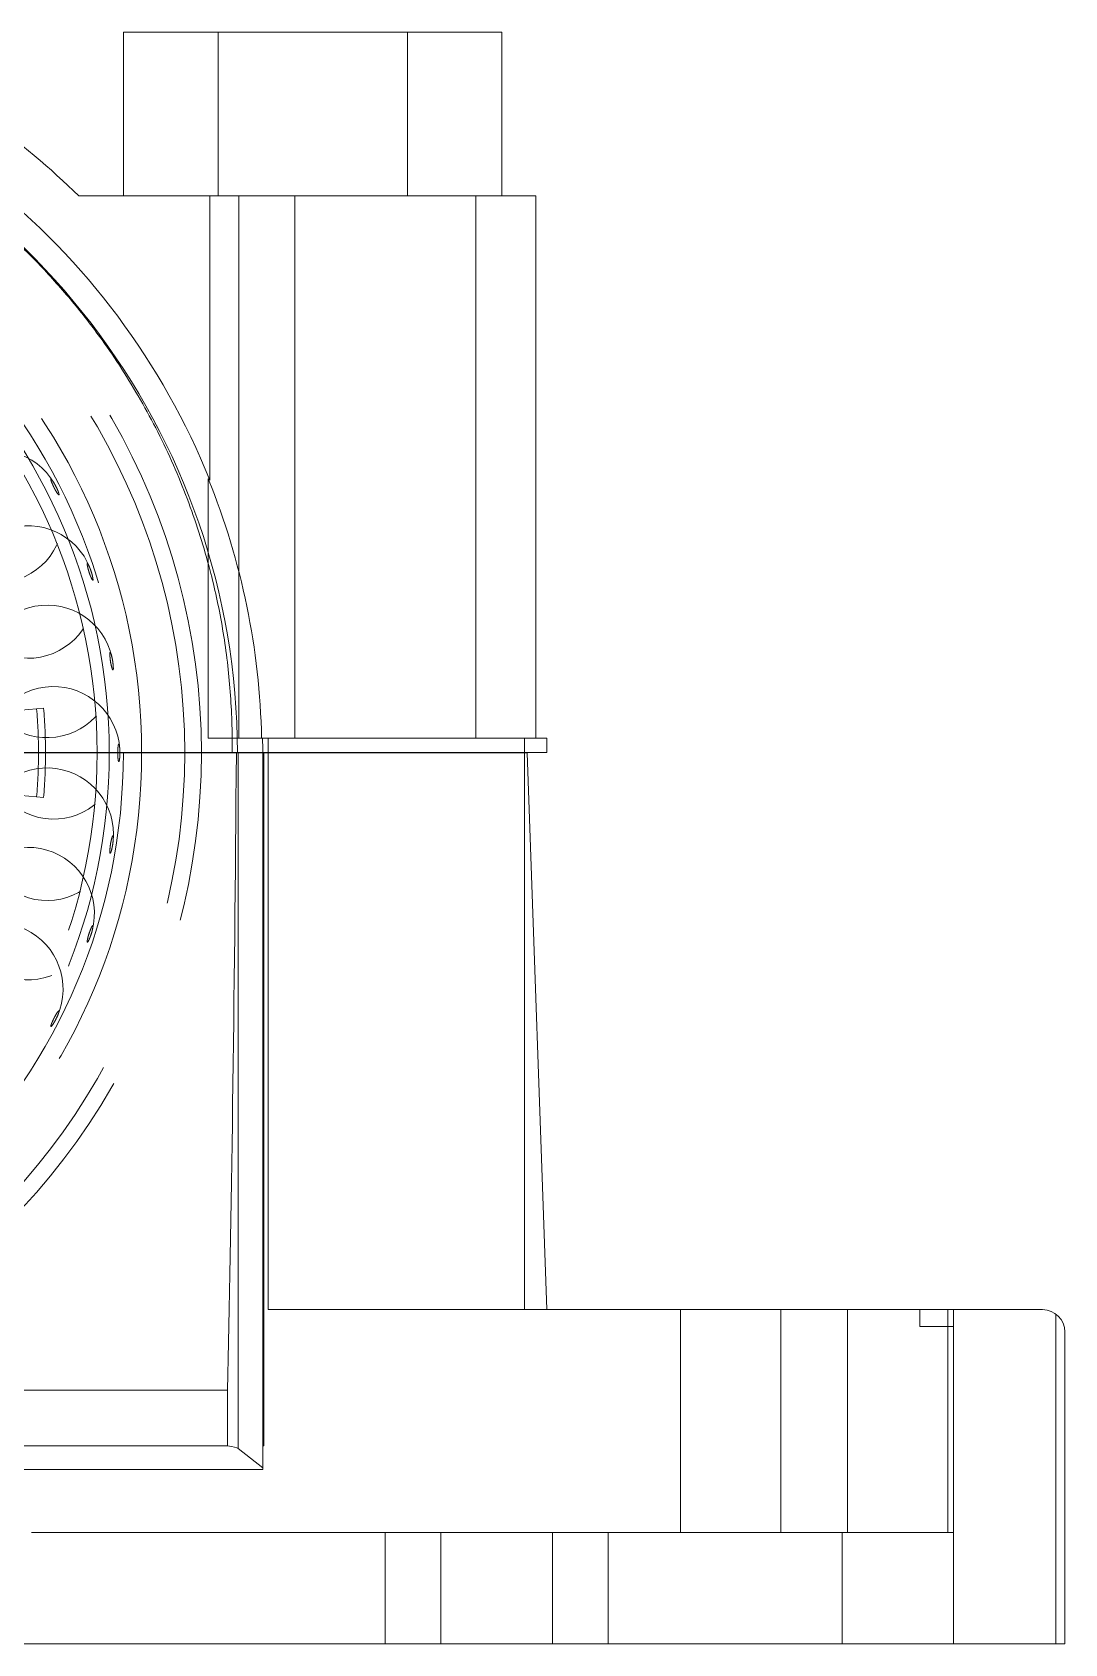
# Model space of a CAD drawing. Header units: millimetres. Extents: x -654804 to -654016, y 0 to 722.
# Drawn here: x -654430.2 to -654337.5, y 370.6 to 515.3 of the extents above; entities that cross this region are included whole.
import ezdxf

# ---------------------------------------------------------------- set-up
doc = ezdxf.new("R2010")
doc.units = ezdxf.units.MM
doc.linetypes.add('HIDDEN', pattern=[9.525, 6.35, -3.175])
for name, color, linetype, lineweight in [('Estreito visível (ISO)', 7, 'Continuous', 9), ('OCULTO', 3, 'HIDDEN', 5), ('Visível (ISO)', 7, 'Continuous', 9)]:
    doc.layers.add(name, color=color, linetype=linetype, lineweight=lineweight)

msp = doc.modelspace()

# ---------------------------------------------------------------- linework, layer by layer
at = {"layer": 'Estreito visível (ISO)'}
for p, q in [((-654411.61, 500.64), (-654411.61, 466.87)), ((-654406.59, 500.64), (-654406.59, 451.94)), ((-654390.33, 500.64), (-654390.33, 451.94)), ((-654411.67, 450.64), (-654411.67, 388.18))]:
    msp.add_line(p, q, dxfattribs=at)
for radius, start, end in [(63.22, 0.0272, 75.1794), (58.5, 0, 0.0294)]:
    msp.add_arc((-654474.97, 450.64), radius, start, end, dxfattribs=at)
at = {"layer": 'OCULTO', "ltscale": 5}
for p, q in [((-654414.36, 475.23), (-654414.36, 451.94)), ((-654411.61, 466.87), (-654411.61, 451.94)), ((-654429.78, 454.59), (-654434.23, 454.2)), ((-654429.15, 454.65), (-654429.78, 454.59)), ((-654414.36, 451.94), (-654409.58, 451.94)), ((-654434.23, 447.07), (-654429.78, 446.68)), ((-654429.78, 446.68), (-654429.15, 446.63)), ((-654409.47, 400.64), (-654409.37, 400.64)), ((-654371.97, 400.64), (-654371.97, 380.64)), ((-654362.97, 400.64), (-654362.97, 380.64)), ((-654356.97, 400.64), (-654356.97, 380.64)), ((-654350.47, 400.64), (-654350.47, 399.14)), ((-654347.97, 400.64), (-654347.97, 380.64)), ((-654338.27, 370.64), (-654338.27, 400.24)), ((-654347.47, 399.14), (-654350.47, 399.14)), ((-654398.47, 380.64), (-654469.97, 380.64)), ((-654398.47, 380.64), (-654393.47, 380.64)), ((-654398.47, 370.64), (-654398.47, 380.64)), ((-654383.47, 380.64), (-654393.47, 380.64)), ((-654393.47, 370.64), (-654393.47, 380.64)), ((-654383.47, 380.64), (-654378.47, 380.64)), ((-654383.47, 370.64), (-654383.47, 380.64)), ((-654357.47, 380.64), (-654378.47, 380.64)), ((-654378.47, 370.64), (-654378.47, 380.64)), ((-654347.47, 380.64), (-654357.47, 380.64)), ((-654357.47, 370.64), (-654357.47, 380.64))]:
    msp.add_line(p, q, dxfattribs=at)
msp.add_circle((-654474.97, 450.64), 52.99, dxfattribs=at)
for centre, radius, start, end in [((-654474.97, 450.64), 54.63, 0.0315, 179.9685), ((-654474.97, 450.64), 51.72, 0.0332, 179.9668), ((-654474.97, 450.64), 60, 0.0286, 60), ((-654474.97, 450.64), 50.63, 0.034, 179.966), ((-654474.97, 450.64), 58.5, 0.0294, 60), ((-654433.34, 471.85), 5.95, 30.2013, 23.7993), ((-654430.53, 465.08), 5.95, 21.1366, 14.8634), ((-654428.82, 457.95), 5.95, 12.2013, 5.7993), ((-654428.25, 450.64), 5.95, 3.1366, 356.8634), ((-654474.97, 450.64), 45.37, 0.0379, 5), ((-654474.97, 450.64), 46, 0.0374, 5), ((-654474.97, 450.64), 54.63, 180, 0), ((-654474.97, 450.64), 51.72, 180, 0), ((-654474.97, 450.64), 50.63, 180, 0), ((-654474.97, 450.64), 58.5, 300, 0), ((-654474.97, 450.64), 60, 300, 0), ((-654474.97, 450.64), 45.37, 355, 0), ((-654474.97, 450.64), 46, 355, 0), ((-654428.82, 443.33), 5.95, 354.2013, 347.7993), ((-654430.53, 436.2), 5.95, 345.1366, 338.8634), ((-654433.34, 429.42), 5.95, 336.2013, 329.7993)]:
    msp.add_arc(centre, radius, start, end, dxfattribs=at)
for points, knots in [([(-654428.04, 474.55), (-654428.07, 474.61), (-654428.11, 474.7), (-654428.21, 474.87), (-654428.26, 474.95), (-654428.35, 475.09), (-654428.39, 475.15), (-654428.45, 475.22), (-654428.48, 475.23), (-654428.5, 475.22), (-654428.5, 475.19), (-654428.48, 475.1), (-654428.46, 475.03), (-654428.4, 474.88), (-654428.36, 474.79), (-654428.28, 474.61), (-654428.24, 474.53), (-654428.18, 474.41), (-654428.14, 474.32), (-654428.04, 474.15), (-654427.99, 474.07), (-654427.9, 473.93), (-654427.86, 473.87), (-654427.79, 473.81), (-654427.77, 473.79), (-654427.75, 473.8), (-654427.75, 473.83), (-654427.77, 473.92), (-654427.79, 473.99), (-654427.84, 474.14), (-654427.88, 474.23), (-654427.96, 474.41), (-654428.01, 474.5), (-654428.04, 474.55)], [0, 0, 0, 0, 0.0199596, 0.0199596, 0.0399192, 0.0399192, 0.0598788, 0.0598788, 0.0798384, 0.0798384, 0.099798, 0.099798, 0.1197576, 0.1197576, 0.1397172, 0.1397172, 0.1596768, 0.1596768, 0.1796364, 0.1796364, 0.199596, 0.199596, 0.2195556, 0.2195556, 0.2395152, 0.2395152, 0.2594748, 0.2594748, 0.2794344, 0.2794344, 0.299394, 0.299394, 0.3193536, 0.3193536, 0.3193536, 0.3193536]), ([(-654425.06, 466.86), (-654425.08, 466.92), (-654425.11, 467.01), (-654425.16, 467.2), (-654425.18, 467.29), (-654425.22, 467.46), (-654425.23, 467.52), (-654425.23, 467.62), (-654425.22, 467.64), (-654425.2, 467.65), (-654425.18, 467.63), (-654425.13, 467.56), (-654425.1, 467.49), (-654425.03, 467.34), (-654424.99, 467.25), (-654424.92, 467.07), (-654424.89, 466.98), (-654424.85, 466.85), (-654424.82, 466.76), (-654424.77, 466.58), (-654424.75, 466.48), (-654424.72, 466.32), (-654424.71, 466.25), (-654424.7, 466.16), (-654424.71, 466.13), (-654424.73, 466.13), (-654424.75, 466.14), (-654424.8, 466.22), (-654424.83, 466.28), (-654424.9, 466.43), (-654424.94, 466.52), (-654425.01, 466.7), (-654425.04, 466.79), (-654425.06, 466.86)], [0, 0, 0, 0, 0.0198918, 0.0198918, 0.0397835, 0.0397835, 0.0596753, 0.0596753, 0.0795671, 0.0795671, 0.0994588, 0.0994588, 0.1193506, 0.1193506, 0.1392423, 0.1392423, 0.1591341, 0.1591341, 0.1790259, 0.1790259, 0.1989176, 0.1989176, 0.2188094, 0.2188094, 0.2387012, 0.2387012, 0.2585929, 0.2585929, 0.2784847, 0.2784847, 0.2983765, 0.2983765, 0.3182682, 0.3182682, 0.3182682, 0.3182682]), ([(-654422.94, 458.88), (-654422.95, 458.95), (-654422.97, 459.04), (-654423.01, 459.23), (-654423.03, 459.33), (-654423.07, 459.49), (-654423.1, 459.55), (-654423.14, 459.64), (-654423.15, 459.65), (-654423.18, 459.65), (-654423.19, 459.63), (-654423.2, 459.54), (-654423.2, 459.47), (-654423.19, 459.3), (-654423.18, 459.2), (-654423.16, 459.01), (-654423.15, 458.91), (-654423.13, 458.78), (-654423.11, 458.69), (-654423.07, 458.5), (-654423.05, 458.4), (-654423, 458.24), (-654422.98, 458.18), (-654422.94, 458.09), (-654422.93, 458.07), (-654422.9, 458.08), (-654422.89, 458.1), (-654422.88, 458.19), (-654422.88, 458.26), (-654422.89, 458.43), (-654422.9, 458.53), (-654422.92, 458.72), (-654422.93, 458.81), (-654422.94, 458.88)], [0, 0, 0, 0, 0.0199596, 0.0199596, 0.0399192, 0.0399192, 0.0598788, 0.0598788, 0.0798384, 0.0798384, 0.099798, 0.099798, 0.1197576, 0.1197576, 0.1397172, 0.1397172, 0.1596768, 0.1596768, 0.1796364, 0.1796364, 0.199596, 0.199596, 0.2195556, 0.2195556, 0.2395152, 0.2395152, 0.2594748, 0.2594748, 0.2794344, 0.2794344, 0.299394, 0.299394, 0.3193536, 0.3193536, 0.3193536, 0.3193536]), ([(-654422.49, 450.64), (-654422.49, 450.7), (-654422.49, 450.8), (-654422.48, 450.99), (-654422.47, 451.09), (-654422.45, 451.26), (-654422.44, 451.32), (-654422.42, 451.41), (-654422.4, 451.43), (-654422.38, 451.43), (-654422.37, 451.41), (-654422.34, 451.32), (-654422.33, 451.26), (-654422.31, 451.09), (-654422.3, 450.99), (-654422.3, 450.8), (-654422.29, 450.7), (-654422.29, 450.57), (-654422.3, 450.48), (-654422.3, 450.28), (-654422.31, 450.19), (-654422.33, 450.02), (-654422.34, 449.95), (-654422.37, 449.86), (-654422.38, 449.84), (-654422.4, 449.84), (-654422.42, 449.86), (-654422.44, 449.95), (-654422.45, 450.02), (-654422.47, 450.19), (-654422.48, 450.28), (-654422.49, 450.48), (-654422.49, 450.57), (-654422.49, 450.64)], [0, 0, 0, 0, 0.0198918, 0.0198918, 0.0397835, 0.0397835, 0.0596753, 0.0596753, 0.0795671, 0.0795671, 0.0994588, 0.0994588, 0.1193506, 0.1193506, 0.1392423, 0.1392423, 0.1591341, 0.1591341, 0.1790259, 0.1790259, 0.1989176, 0.1989176, 0.2188094, 0.2188094, 0.2387012, 0.2387012, 0.2585929, 0.2585929, 0.2784847, 0.2784847, 0.2983765, 0.2983765, 0.3182682, 0.3182682, 0.3182682, 0.3182682]), ([(-654422.94, 442.4), (-654422.93, 442.46), (-654422.92, 442.56), (-654422.9, 442.75), (-654422.89, 442.85), (-654422.88, 443.02), (-654422.88, 443.09), (-654422.89, 443.18), (-654422.9, 443.2), (-654422.93, 443.2), (-654422.94, 443.19), (-654422.98, 443.1), (-654423, 443.03), (-654423.05, 442.87), (-654423.07, 442.78), (-654423.11, 442.59), (-654423.13, 442.49), (-654423.15, 442.36), (-654423.16, 442.27), (-654423.18, 442.08), (-654423.19, 441.98), (-654423.2, 441.81), (-654423.2, 441.74), (-654423.19, 441.65), (-654423.18, 441.63), (-654423.15, 441.62), (-654423.14, 441.64), (-654423.1, 441.72), (-654423.07, 441.79), (-654423.03, 441.95), (-654423.01, 442.05), (-654422.97, 442.24), (-654422.95, 442.33), (-654422.94, 442.4)], [0, 0, 0, 0, 0.0199596, 0.0199596, 0.0399192, 0.0399192, 0.0598788, 0.0598788, 0.0798384, 0.0798384, 0.099798, 0.099798, 0.1197576, 0.1197576, 0.1397172, 0.1397172, 0.1596768, 0.1596768, 0.1796364, 0.1796364, 0.199596, 0.199596, 0.2195556, 0.2195556, 0.2395152, 0.2395152, 0.2594748, 0.2594748, 0.2794344, 0.2794344, 0.299394, 0.299394, 0.3193536, 0.3193536, 0.3193536, 0.3193536]), ([(-654425.06, 434.42), (-654425.04, 434.48), (-654425.01, 434.57), (-654424.94, 434.75), (-654424.9, 434.85), (-654424.83, 435), (-654424.8, 435.06), (-654424.75, 435.13), (-654424.73, 435.15), (-654424.71, 435.14), (-654424.7, 435.12), (-654424.71, 435.03), (-654424.72, 434.96), (-654424.75, 434.79), (-654424.77, 434.7), (-654424.82, 434.51), (-654424.85, 434.42), (-654424.89, 434.3), (-654424.92, 434.21), (-654424.99, 434.03), (-654425.03, 433.93), (-654425.1, 433.78), (-654425.13, 433.72), (-654425.18, 433.64), (-654425.2, 433.63), (-654425.22, 433.64), (-654425.23, 433.66), (-654425.23, 433.75), (-654425.22, 433.82), (-654425.18, 433.98), (-654425.16, 434.08), (-654425.11, 434.27), (-654425.08, 434.36), (-654425.06, 434.42)], [0, 0, 0, 0, 0.0198918, 0.0198918, 0.0397835, 0.0397835, 0.0596753, 0.0596753, 0.0795671, 0.0795671, 0.0994588, 0.0994588, 0.1193506, 0.1193506, 0.1392423, 0.1392423, 0.1591341, 0.1591341, 0.1790259, 0.1790259, 0.1989176, 0.1989176, 0.2188094, 0.2188094, 0.2387012, 0.2387012, 0.2585929, 0.2585929, 0.2784847, 0.2784847, 0.2983765, 0.2983765, 0.3182682, 0.3182682, 0.3182682, 0.3182682]), ([(-654428.04, 426.72), (-654428.01, 426.78), (-654427.96, 426.87), (-654427.88, 427.04), (-654427.84, 427.13), (-654427.79, 427.29), (-654427.76, 427.36), (-654427.75, 427.45), (-654427.75, 427.47), (-654427.77, 427.48), (-654427.79, 427.47), (-654427.86, 427.4), (-654427.9, 427.35), (-654427.99, 427.21), (-654428.04, 427.12), (-654428.14, 426.95), (-654428.18, 426.87), (-654428.24, 426.75), (-654428.28, 426.67), (-654428.36, 426.49), (-654428.4, 426.4), (-654428.46, 426.24), (-654428.48, 426.18), (-654428.5, 426.09), (-654428.5, 426.06), (-654428.47, 426.05), (-654428.45, 426.06), (-654428.39, 426.13), (-654428.35, 426.19), (-654428.26, 426.32), (-654428.21, 426.41), (-654428.11, 426.58), (-654428.07, 426.66), (-654428.04, 426.72)], [0, 0, 0, 0, 0.0199596, 0.0199596, 0.0399192, 0.0399192, 0.0598788, 0.0598788, 0.0798384, 0.0798384, 0.099798, 0.099798, 0.1197576, 0.1197576, 0.1397172, 0.1397172, 0.1596768, 0.1596768, 0.1796364, 0.1796364, 0.199596, 0.199596, 0.2195556, 0.2195556, 0.2395152, 0.2395152, 0.2594748, 0.2594748, 0.2794344, 0.2794344, 0.299394, 0.299394, 0.3193536, 0.3193536, 0.3193536, 0.3193536])]:
    msp.add_open_spline(points, degree=3, knots=knots, dxfattribs=at)
at = {"layer": 'Visível (ISO)'}
for p, q in [((-654421.96, 515.34), (-654421.96, 500.64)), ((-654421.96, 515.34), (-654413.47, 515.34)), ((-654413.47, 515.34), (-654413.47, 500.64)), ((-654413.47, 515.34), (-654396.49, 515.34)), ((-654396.49, 515.34), (-654396.49, 500.64)), ((-654396.49, 515.34), (-654388, 515.34)), ((-654388, 515.34), (-654388, 500.64)), ((-654414.23, 500.64), (-654425.98, 500.64)), ((-654414.23, 475.13), (-654414.23, 500.64)), ((-654414.23, 500.64), (-654411.61, 500.64)), ((-654411.61, 500.64), (-654406.59, 500.64)), ((-654406.59, 500.64), (-654390.33, 500.64)), ((-654384.97, 500.64), (-654390.33, 500.64)), ((-654384.97, 500.64), (-654384.97, 451.94)), ((-654409.58, 451.94), (-654409.49, 451.94)), ((-654408.99, 451.94), (-654409.49, 451.94)), ((-654385.97, 451.94), (-654408.99, 451.94)), ((-654408.99, 450.67), (-654408.99, 451.94)), ((-654385.97, 451.94), (-654383.97, 451.94)), ((-654385.97, 451.94), (-654385.97, 450.67)), ((-654383.97, 451.94), (-654383.97, 450.67)), ((-654412.22, 450.67), (-654436.47, 450.67)), ((-654436.47, 450.64), (-654411.84, 450.64)), ((-654414.78, 450.64), (-654414.78, 450.67)), ((-654411.76, 450.67), (-654412.22, 450.67)), ((-654411.67, 450.64), (-654411.84, 450.64)), ((-654409.47, 450.67), (-654411.76, 450.67)), ((-654411.67, 450.64), (-654409.47, 450.64)), ((-654409.47, 450.67), (-654408.99, 450.67)), ((-654409.47, 450.64), (-654409.37, 450.64)), ((-654409.47, 450.64), (-654409.47, 388.4)), ((-654408.99, 450.64), (-654409.37, 450.64)), ((-654409.37, 450.64), (-654409.37, 388.4)), ((-654408.99, 450.67), (-654385.97, 450.67)), ((-654408.99, 400.64), (-654408.99, 450.64)), ((-654385.97, 450.64), (-654408.99, 450.64)), ((-654395.18, 450.64), (-654395.18, 450.67)), ((-654383.97, 450.67), (-654385.97, 450.67)), ((-654385.97, 450.64), (-654385.72, 450.64)), ((-654385.97, 450.64), (-654385.97, 400.64)), ((-654383.97, 400.64), (-654385.72, 450.64)), ((-654347.47, 400.64), (-654408.99, 400.64)), ((-654347.47, 370.64), (-654347.47, 400.64)), ((-654347.47, 400.64), (-654339.47, 400.64)), ((-654337.47, 398.64), (-654337.47, 370.64)), ((-654412.63, 393.4), (-654537.32, 393.4)), ((-654412.63, 388.4), (-654412.63, 393.4)), ((-654450.56, 388.4), (-654412.63, 388.4)), ((-654409.47, 386.43), (-654411.67, 388.18)), ((-654409.37, 388.4), (-654409.47, 388.4)), ((-654409.47, 388.4), (-654409.47, 386.43)), ((-654409.47, 386.29), (-654409.47, 386.43)), ((-654409.47, 386.29), (-654449.52, 386.29)), ((-654474.57, 370.64), (-654347.47, 370.64)), ((-654337.47, 370.64), (-654347.47, 370.64))]:
    msp.add_line(p, q, dxfattribs=at)
for centre, radius, start, end in [((-654474.97, 450.64), 70, 45.5847, 54.4196), ((-654474.97, 450.64), 65.5, 21.9575, 51.5509), ((-654474.97, 450.64), 65.41, 1.1418, 22.0795), ((-654474.97, 450.64), 65.5, 0.0262, 1.1403), ((-654474.97, 450.64), 45.37, 0, 0.0379), ((-654474.97, 450.64), 46, 0, 0.0374), ((-654474.97, 450.64), 51.72, 0, 0.0332), ((-654474.97, 450.64), 60, 0, 0.0286), ((-654339.47, 398.64), 2, 0, 90)]:
    msp.add_arc(centre, radius, start, end, dxfattribs=at)
for centre, major_axis, ratio, start_param, end_param in [((-654445.35, 450.64), (45.02, 0), 0.752964, 0.807444, 0.811555), ((-654414.13, 507.98), (0, -143.22), 0.017455, 0.643501, 1.158884), ((-654414.13, 388.12), (-2.5, 0), 0.140541, 3.316126, 4.068888)]:
    msp.add_ellipse(centre, major_axis=major_axis, ratio=ratio, start_param=start_param, end_param=end_param, dxfattribs=at)
msp.add_open_spline([(-654458.8, 511.75), (-654457.21, 511.33), (-654455.65, 510.85), (-654451.89, 509.53), (-654449.76, 508.64), (-654446.92, 507.28), (-654446.05, 506.84), (-654444.29, 505.9), (-654443.4, 505.39), (-654441.65, 504.34), (-654440.79, 503.79), (-654439.13, 502.68), (-654438.33, 502.12), (-654436.49, 500.76), (-654435.38, 499.88), (-654433.17, 498.01), (-654432.07, 497.01), (-654429.95, 494.95), (-654428.93, 493.87), (-654427.01, 491.71), (-654426.1, 490.62), (-654424.04, 487.96), (-654422.83, 486.24), (-654420.56, 482.6), (-654419.49, 480.68), (-654417.56, 476.74), (-654416.71, 474.72), (-654415.24, 470.69), (-654414.62, 468.68), (-654413.72, 465.14), (-654413.36, 463.47), (-654412.78, 460.02), (-654412.56, 458.24), (-654412.27, 454.68), (-654412.2, 452.9), (-654412.21, 450.99), (-654412.22, 450.83), (-654412.22, 450.67)], degree=3, knots=[336.260014, 336.260014, 336.260014, 336.260014, 340.805017, 340.805017, 347.449602, 347.449602, 350.24119, 350.24119, 353.032778, 353.032778, 355.824366, 355.824366, 358.615955, 358.615955, 362.670524, 362.670524, 366.725093, 366.725093, 370.779662, 370.779662, 374.834231, 374.834231, 380.867474, 380.867474, 386.900716, 386.900716, 392.933959, 392.933959, 398.967202, 398.967202, 403.870868, 403.870868, 408.774534, 408.774534, 413.6782, 413.6782, 414.126786, 414.126786, 414.126786, 414.126786], dxfattribs=at)

doc.saveas('drawing.dxf')
